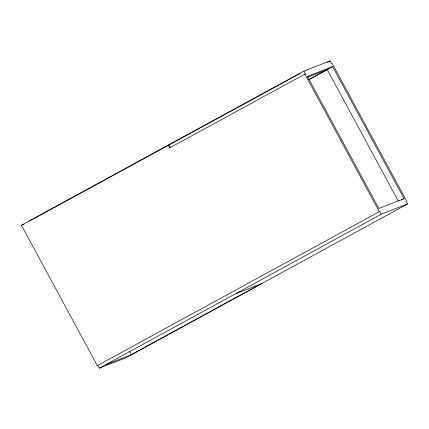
<?xml version="1.0" encoding="UTF-8"?>
<svg xmlns="http://www.w3.org/2000/svg" width="429" height="429" viewBox="0 0 429 429"><rect width="100%" height="100%" fill="white"/><g stroke="black" fill="none" stroke-linecap="round" stroke-linejoin="round"><path stroke-width="0.64" d="M21.45 225.236L303.904 71.091L330.169 60.859L331.665 63.621L332.191 63.412L406.585 201.003L406.059 201.206L407.55 203.968L125.627 357.909L99.356 368.141L97.866 365.379L97.335 365.588L21.45 225.236L23.944 224.265M29.381 221.069L300.236 73.37M168.27 145.066L169.766 147.828L305.394 73.852L303.904 71.091M327.23 62.462L330.169 60.859M309.03 79.472L332.631 66.586L404.038 198.648L401.324 200.134M308.918 79.697L328.26 69.139L307.523 77.215M97.335 365.588L379.788 211.438L381.279 214.2L407.55 203.968M99.356 368.141L381.279 214.2M106.177 364.5L131.392 354.681L261.481 283.644L236.266 293.468M305.394 73.852L304.869 74.056L379.263 211.647L379.788 211.438M332.631 66.586L307.416 76.41L378.823 208.473L404.038 198.648M169.766 147.828L170.292 147.624L168.795 144.863M327.204 69.546L398.3 201.029M129.601 351.367L131.392 354.681"/></g></svg>
